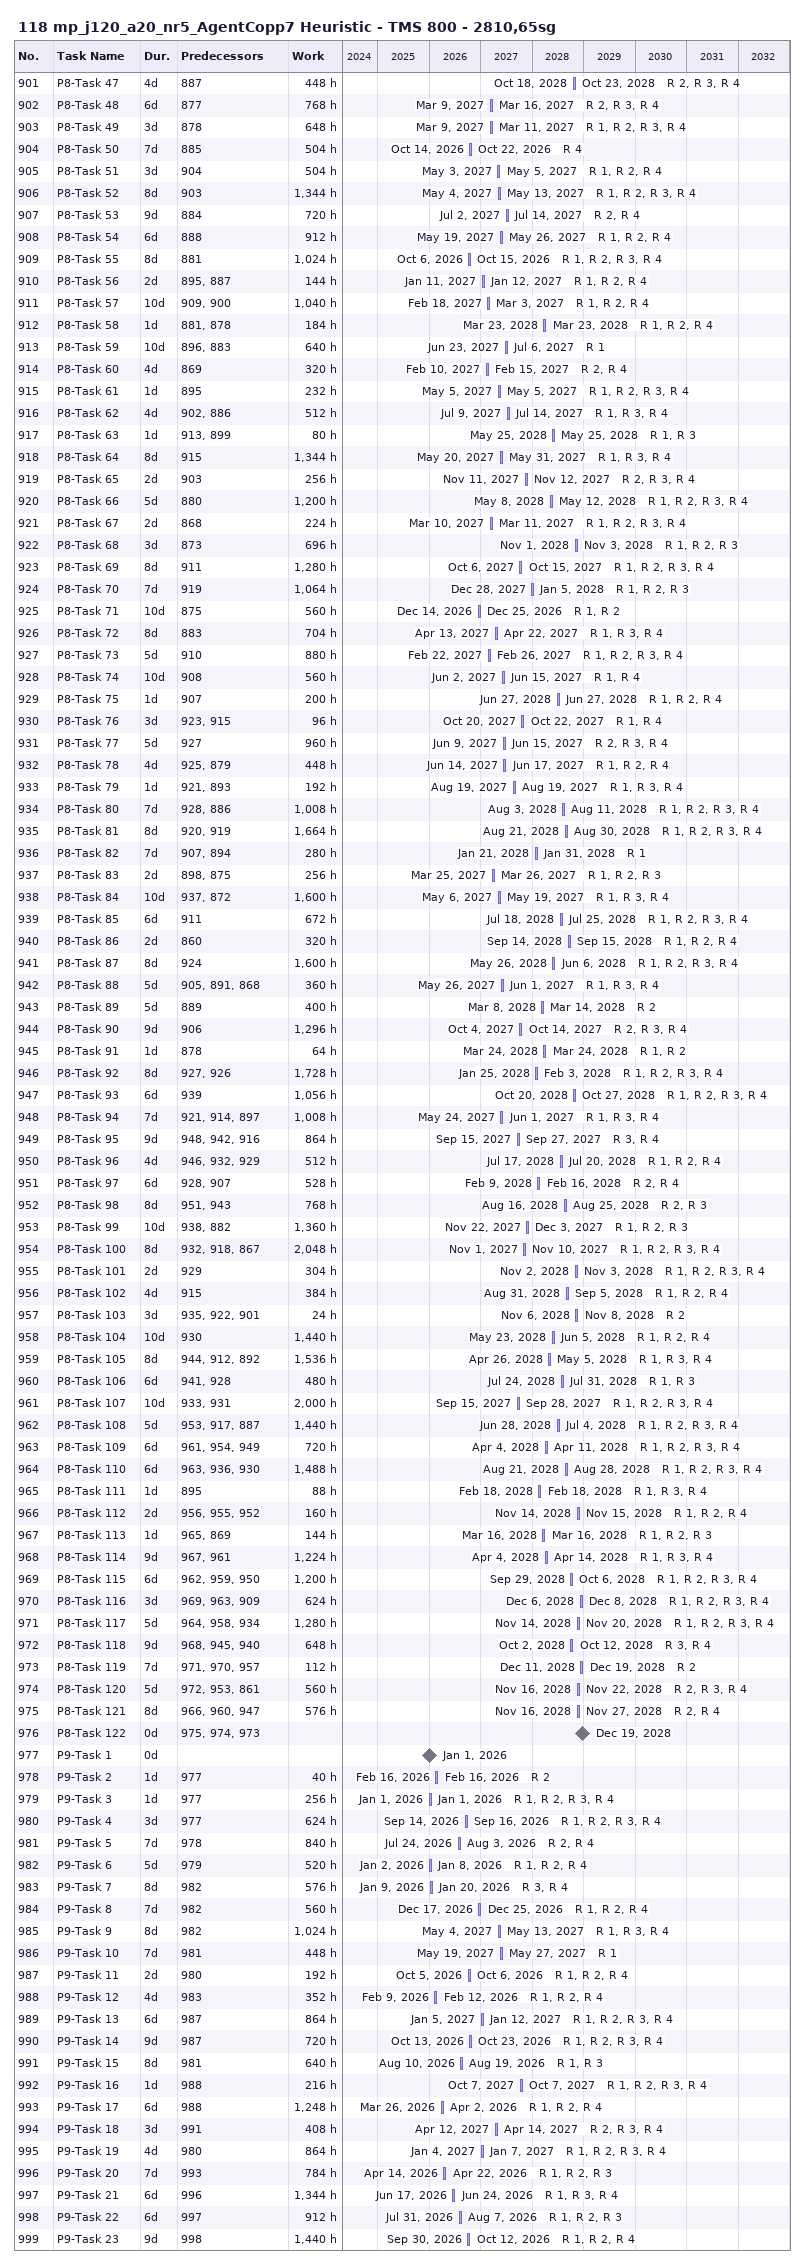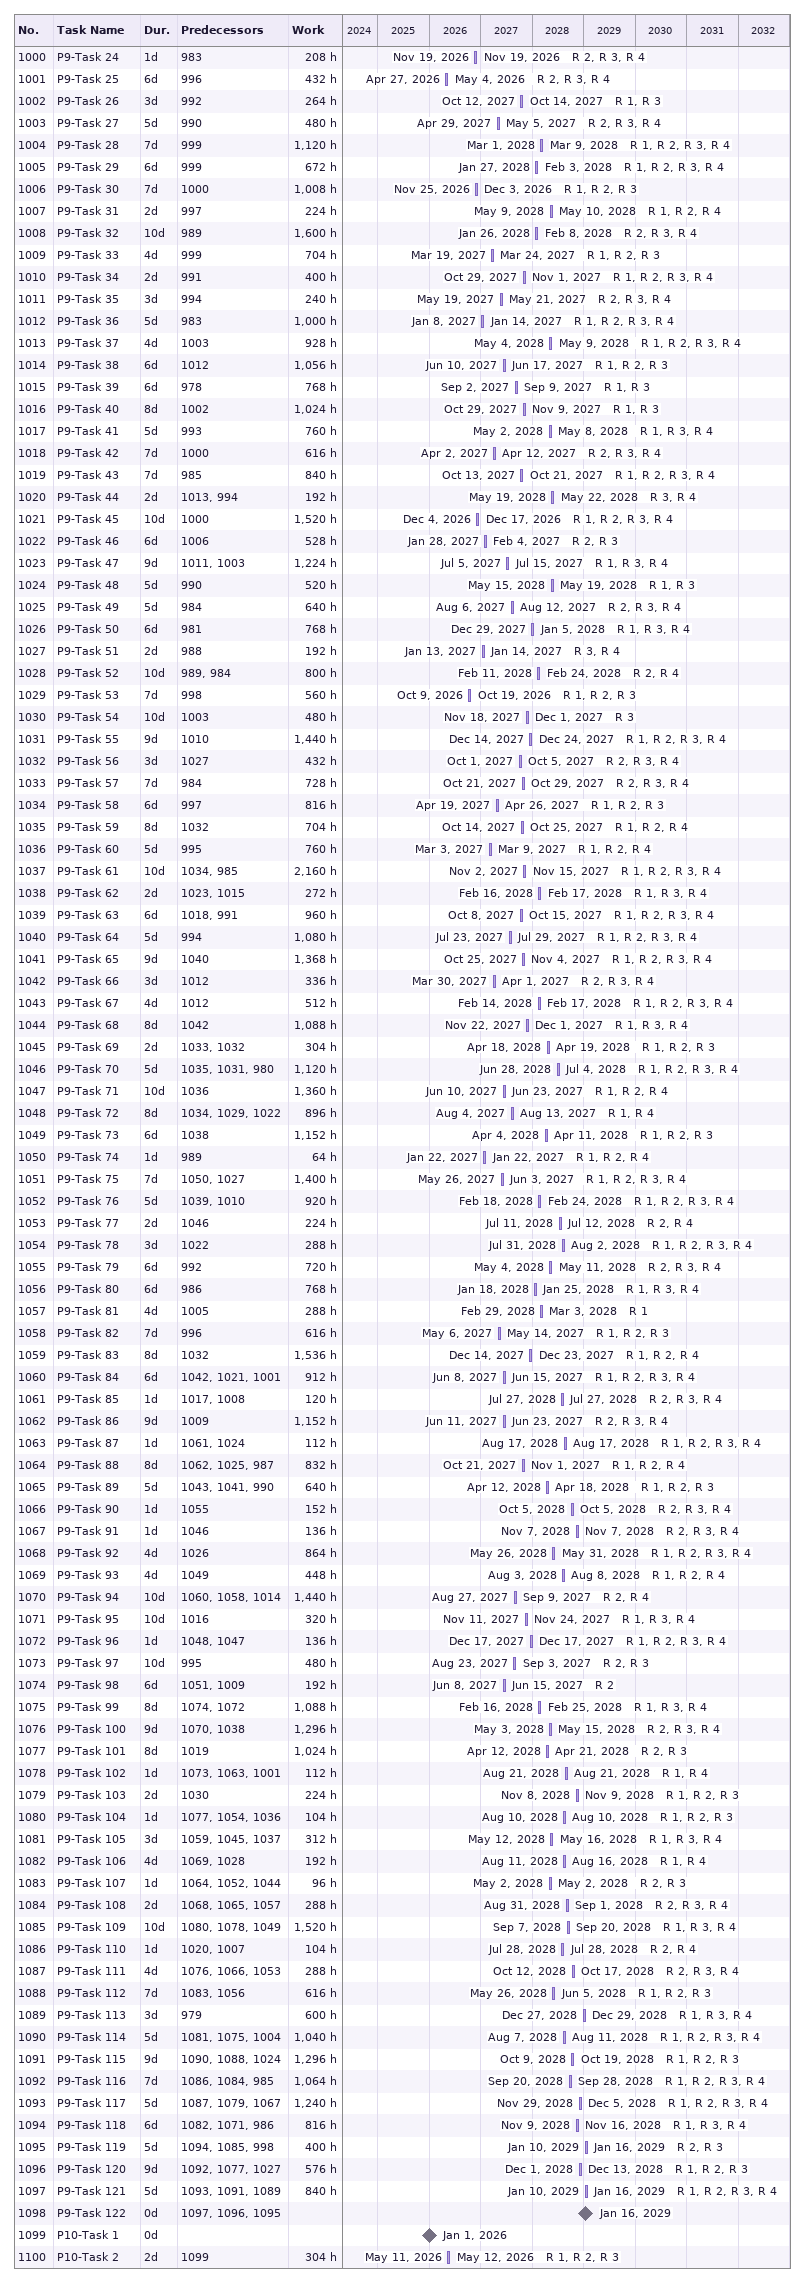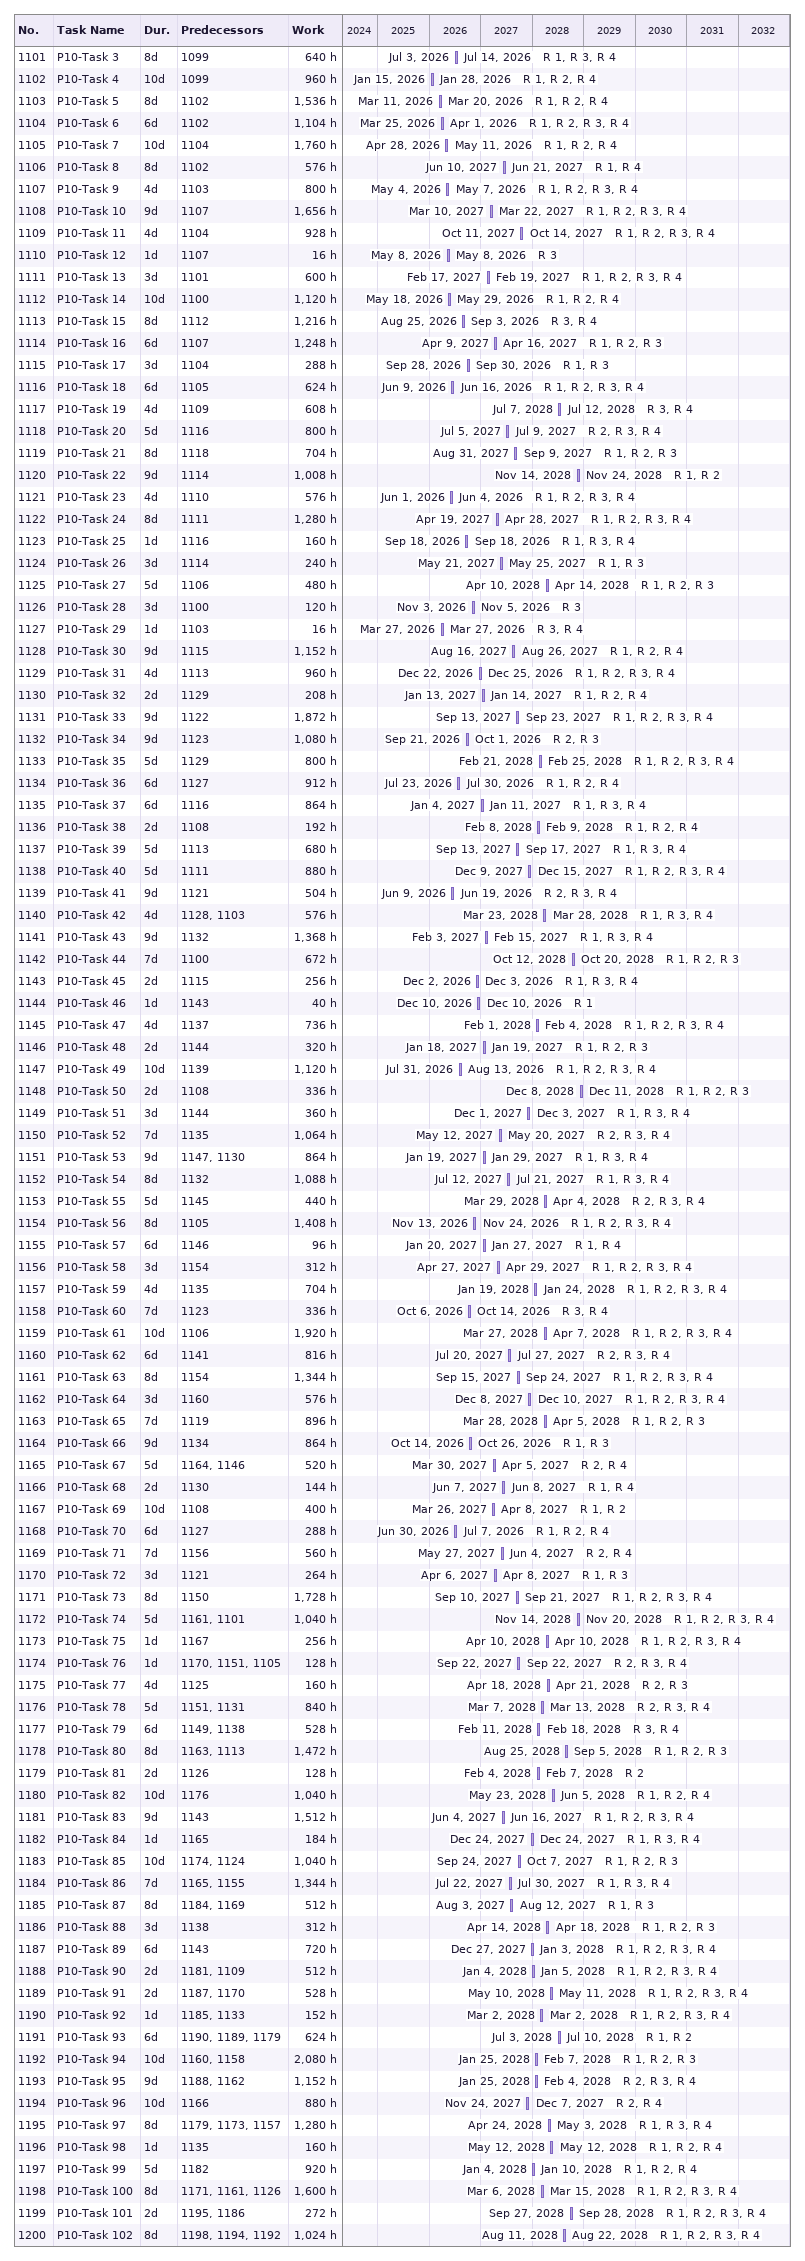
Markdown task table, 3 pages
118 mp_j120_a20_nr5_AgentCopp7 Heuristic - TMS 800 - 2810,65sg

| ID | Task | Duration | Start | Finish | Predecessors | Resources | Work (h) |
|---|---|---|---|---|---|---|---|
| 901 | P8-Task 47 | 4d | 2028-10-18 | 2028-10-23 | 887 | R 2, R 3, R 4 | 448 |
| 902 | P8-Task 48 | 6d | 2027-03-09 | 2027-03-16 | 877 | R 2, R 3, R 4 | 768 |
| 903 | P8-Task 49 | 3d | 2027-03-09 | 2027-03-11 | 878 | R 1, R 2, R 3, R 4 | 648 |
| 904 | P8-Task 50 | 7d | 2026-10-14 | 2026-10-22 | 885 | R 4 | 504 |
| 905 | P8-Task 51 | 3d | 2027-05-03 | 2027-05-05 | 904 | R 1, R 2, R 4 | 504 |
| 906 | P8-Task 52 | 8d | 2027-05-04 | 2027-05-13 | 903 | R 1, R 2, R 3, R 4 | 1344 |
| 907 | P8-Task 53 | 9d | 2027-07-02 | 2027-07-14 | 884 | R 2, R 4 | 720 |
| 908 | P8-Task 54 | 6d | 2027-05-19 | 2027-05-26 | 888 | R 1, R 2, R 4 | 912 |
| 909 | P8-Task 55 | 8d | 2026-10-06 | 2026-10-15 | 881 | R 1, R 2, R 3, R 4 | 1024 |
| 910 | P8-Task 56 | 2d | 2027-01-11 | 2027-01-12 | 895, 887 | R 1, R 2, R 4 | 144 |
| 911 | P8-Task 57 | 10d | 2027-02-18 | 2027-03-03 | 909, 900 | R 1, R 2, R 4 | 1040 |
| 912 | P8-Task 58 | 1d | 2028-03-23 | 2028-03-23 | 881, 878 | R 1, R 2, R 4 | 184 |
| 913 | P8-Task 59 | 10d | 2027-06-23 | 2027-07-06 | 896, 883 | R 1 | 640 |
| 914 | P8-Task 60 | 4d | 2027-02-10 | 2027-02-15 | 869 | R 2, R 4 | 320 |
| 915 | P8-Task 61 | 1d | 2027-05-05 | 2027-05-05 | 895 | R 1, R 2, R 3, R 4 | 232 |
| 916 | P8-Task 62 | 4d | 2027-07-09 | 2027-07-14 | 902, 886 | R 1, R 3, R 4 | 512 |
| 917 | P8-Task 63 | 1d | 2028-05-25 | 2028-05-25 | 913, 899 | R 1, R 3 | 80 |
| 918 | P8-Task 64 | 8d | 2027-05-20 | 2027-05-31 | 915 | R 1, R 3, R 4 | 1344 |
| 919 | P8-Task 65 | 2d | 2027-11-11 | 2027-11-12 | 903 | R 2, R 3, R 4 | 256 |
| 920 | P8-Task 66 | 5d | 2028-05-08 | 2028-05-12 | 880 | R 1, R 2, R 3, R 4 | 1200 |
| 921 | P8-Task 67 | 2d | 2027-03-10 | 2027-03-11 | 868 | R 1, R 2, R 3, R 4 | 224 |
| 922 | P8-Task 68 | 3d | 2028-11-01 | 2028-11-03 | 873 | R 1, R 2, R 3 | 696 |
| 923 | P8-Task 69 | 8d | 2027-10-06 | 2027-10-15 | 911 | R 1, R 2, R 3, R 4 | 1280 |
| 924 | P8-Task 70 | 7d | 2027-12-28 | 2028-01-05 | 919 | R 1, R 2, R 3 | 1064 |
| 925 | P8-Task 71 | 10d | 2026-12-14 | 2026-12-25 | 875 | R 1, R 2 | 560 |
| 926 | P8-Task 72 | 8d | 2027-04-13 | 2027-04-22 | 883 | R 1, R 3, R 4 | 704 |
| 927 | P8-Task 73 | 5d | 2027-02-22 | 2027-02-26 | 910 | R 1, R 2, R 3, R 4 | 880 |
| 928 | P8-Task 74 | 10d | 2027-06-02 | 2027-06-15 | 908 | R 1, R 4 | 560 |
| 929 | P8-Task 75 | 1d | 2028-06-27 | 2028-06-27 | 907 | R 1, R 2, R 4 | 200 |
| 930 | P8-Task 76 | 3d | 2027-10-20 | 2027-10-22 | 923, 915 | R 1, R 4 | 96 |
| 931 | P8-Task 77 | 5d | 2027-06-09 | 2027-06-15 | 927 | R 2, R 3, R 4 | 960 |
| 932 | P8-Task 78 | 4d | 2027-06-14 | 2027-06-17 | 925, 879 | R 1, R 2, R 4 | 448 |
| 933 | P8-Task 79 | 1d | 2027-08-19 | 2027-08-19 | 921, 893 | R 1, R 3, R 4 | 192 |
| 934 | P8-Task 80 | 7d | 2028-08-03 | 2028-08-11 | 928, 886 | R 1, R 2, R 3, R 4 | 1008 |
| 935 | P8-Task 81 | 8d | 2028-08-21 | 2028-08-30 | 920, 919 | R 1, R 2, R 3, R 4 | 1664 |
| 936 | P8-Task 82 | 7d | 2028-01-21 | 2028-01-31 | 907, 894 | R 1 | 280 |
| 937 | P8-Task 83 | 2d | 2027-03-25 | 2027-03-26 | 898, 875 | R 1, R 2, R 3 | 256 |
| 938 | P8-Task 84 | 10d | 2027-05-06 | 2027-05-19 | 937, 872 | R 1, R 3, R 4 | 1600 |
| 939 | P8-Task 85 | 6d | 2028-07-18 | 2028-07-25 | 911 | R 1, R 2, R 3, R 4 | 672 |
| 940 | P8-Task 86 | 2d | 2028-09-14 | 2028-09-15 | 860 | R 1, R 2, R 4 | 320 |
| 941 | P8-Task 87 | 8d | 2028-05-26 | 2028-06-06 | 924 | R 1, R 2, R 3, R 4 | 1600 |
| 942 | P8-Task 88 | 5d | 2027-05-26 | 2027-06-01 | 905, 891, 868 | R 1, R 3, R 4 | 360 |
| 943 | P8-Task 89 | 5d | 2028-03-08 | 2028-03-14 | 889 | R 2 | 400 |
| 944 | P8-Task 90 | 9d | 2027-10-04 | 2027-10-14 | 906 | R 2, R 3, R 4 | 1296 |
| 945 | P8-Task 91 | 1d | 2028-03-24 | 2028-03-24 | 878 | R 1, R 2 | 64 |
| 946 | P8-Task 92 | 8d | 2028-01-25 | 2028-02-03 | 927, 926 | R 1, R 2, R 3, R 4 | 1728 |
| 947 | P8-Task 93 | 6d | 2028-10-20 | 2028-10-27 | 939 | R 1, R 2, R 3, R 4 | 1056 |
| 948 | P8-Task 94 | 7d | 2027-05-24 | 2027-06-01 | 921, 914, 897 | R 1, R 3, R 4 | 1008 |
| 949 | P8-Task 95 | 9d | 2027-09-15 | 2027-09-27 | 948, 942, 916 | R 3, R 4 | 864 |
| 950 | P8-Task 96 | 4d | 2028-07-17 | 2028-07-20 | 946, 932, 929 | R 1, R 2, R 4 | 512 |
| 951 | P8-Task 97 | 6d | 2028-02-09 | 2028-02-16 | 928, 907 | R 2, R 4 | 528 |
| 952 | P8-Task 98 | 8d | 2028-08-16 | 2028-08-25 | 951, 943 | R 2, R 3 | 768 |
| 953 | P8-Task 99 | 10d | 2027-11-22 | 2027-12-03 | 938, 882 | R 1, R 2, R 3 | 1360 |
| 954 | P8-Task 100 | 8d | 2027-11-01 | 2027-11-10 | 932, 918, 867 | R 1, R 2, R 3, R 4 | 2048 |
| 955 | P8-Task 101 | 2d | 2028-11-02 | 2028-11-03 | 929 | R 1, R 2, R 3, R 4 | 304 |
| 956 | P8-Task 102 | 4d | 2028-08-31 | 2028-09-05 | 915 | R 1, R 2, R 4 | 384 |
| 957 | P8-Task 103 | 3d | 2028-11-06 | 2028-11-08 | 935, 922, 901 | R 2 | 24 |
| 958 | P8-Task 104 | 10d | 2028-05-23 | 2028-06-05 | 930 | R 1, R 2, R 4 | 1440 |
| 959 | P8-Task 105 | 8d | 2028-04-26 | 2028-05-05 | 944, 912, 892 | R 1, R 3, R 4 | 1536 |
| 960 | P8-Task 106 | 6d | 2028-07-24 | 2028-07-31 | 941, 928 | R 1, R 3 | 480 |
| 961 | P8-Task 107 | 10d | 2027-09-15 | 2027-09-28 | 933, 931 | R 1, R 2, R 3, R 4 | 2000 |
| 962 | P8-Task 108 | 5d | 2028-06-28 | 2028-07-04 | 953, 917, 887 | R 1, R 2, R 3, R 4 | 1440 |
| 963 | P8-Task 109 | 6d | 2028-04-04 | 2028-04-11 | 961, 954, 949 | R 1, R 2, R 3, R 4 | 720 |
| 964 | P8-Task 110 | 6d | 2028-08-21 | 2028-08-28 | 963, 936, 930 | R 1, R 2, R 3, R 4 | 1488 |
| 965 | P8-Task 111 | 1d | 2028-02-18 | 2028-02-18 | 895 | R 1, R 3, R 4 | 88 |
| 966 | P8-Task 112 | 2d | 2028-11-14 | 2028-11-15 | 956, 955, 952 | R 1, R 2, R 4 | 160 |
| 967 | P8-Task 113 | 1d | 2028-03-16 | 2028-03-16 | 965, 869 | R 1, R 2, R 3 | 144 |
| 968 | P8-Task 114 | 9d | 2028-04-04 | 2028-04-14 | 967, 961 | R 1, R 3, R 4 | 1224 |
| 969 | P8-Task 115 | 6d | 2028-09-29 | 2028-10-06 | 962, 959, 950 | R 1, R 2, R 3, R 4 | 1200 |
| 970 | P8-Task 116 | 3d | 2028-12-06 | 2028-12-08 | 969, 963, 909 | R 1, R 2, R 3, R 4 | 624 |
| 971 | P8-Task 117 | 5d | 2028-11-14 | 2028-11-20 | 964, 958, 934 | R 1, R 2, R 3, R 4 | 1280 |
| 972 | P8-Task 118 | 9d | 2028-10-02 | 2028-10-12 | 968, 945, 940 | R 3, R 4 | 648 |
| 973 | P8-Task 119 | 7d | 2028-12-11 | 2028-12-19 | 971, 970, 957 | R 2 | 112 |
| 974 | P8-Task 120 | 5d | 2028-11-16 | 2028-11-22 | 972, 953, 861 | R 2, R 3, R 4 | 560 |
| 975 | P8-Task 121 | 8d | 2028-11-16 | 2028-11-27 | 966, 960, 947 | R 2, R 4 | 576 |
| 976 | P8-Task 122 | 0d | 2028-12-19 | 2028-12-19 | 975, 974, 973 |  |  |
| 977 | P9-Task 1 | 0d | 2026-01-01 | 2026-01-01 |  |  |  |
| 978 | P9-Task 2 | 1d | 2026-02-16 | 2026-02-16 | 977 | R 2 | 40 |
| 979 | P9-Task 3 | 1d | 2026-01-01 | 2026-01-01 | 977 | R 1, R 2, R 3, R 4 | 256 |
| 980 | P9-Task 4 | 3d | 2026-09-14 | 2026-09-16 | 977 | R 1, R 2, R 3, R 4 | 624 |
| 981 | P9-Task 5 | 7d | 2026-07-24 | 2026-08-03 | 978 | R 2, R 4 | 840 |
| 982 | P9-Task 6 | 5d | 2026-01-02 | 2026-01-08 | 979 | R 1, R 2, R 4 | 520 |
| 983 | P9-Task 7 | 8d | 2026-01-09 | 2026-01-20 | 982 | R 3, R 4 | 576 |
| 984 | P9-Task 8 | 7d | 2026-12-17 | 2026-12-25 | 982 | R 1, R 2, R 4 | 560 |
| 985 | P9-Task 9 | 8d | 2027-05-04 | 2027-05-13 | 982 | R 1, R 3, R 4 | 1024 |
| 986 | P9-Task 10 | 7d | 2027-05-19 | 2027-05-27 | 981 | R 1 | 448 |
| 987 | P9-Task 11 | 2d | 2026-10-05 | 2026-10-06 | 980 | R 1, R 2, R 4 | 192 |
| 988 | P9-Task 12 | 4d | 2026-02-09 | 2026-02-12 | 983 | R 1, R 2, R 4 | 352 |
| 989 | P9-Task 13 | 6d | 2027-01-05 | 2027-01-12 | 987 | R 1, R 2, R 3, R 4 | 864 |
| 990 | P9-Task 14 | 9d | 2026-10-13 | 2026-10-23 | 987 | R 1, R 2, R 3, R 4 | 720 |
| 991 | P9-Task 15 | 8d | 2026-08-10 | 2026-08-19 | 981 | R 1, R 3 | 640 |
| 992 | P9-Task 16 | 1d | 2027-10-07 | 2027-10-07 | 988 | R 1, R 2, R 3, R 4 | 216 |
| 993 | P9-Task 17 | 6d | 2026-03-26 | 2026-04-02 | 988 | R 1, R 2, R 4 | 1248 |
| 994 | P9-Task 18 | 3d | 2027-04-12 | 2027-04-14 | 991 | R 2, R 3, R 4 | 408 |
| 995 | P9-Task 19 | 4d | 2027-01-04 | 2027-01-07 | 980 | R 1, R 2, R 3, R 4 | 864 |
| 996 | P9-Task 20 | 7d | 2026-04-14 | 2026-04-22 | 993 | R 1, R 2, R 3 | 784 |
| 997 | P9-Task 21 | 6d | 2026-06-17 | 2026-06-24 | 996 | R 1, R 3, R 4 | 1344 |
| 998 | P9-Task 22 | 6d | 2026-07-31 | 2026-08-07 | 997 | R 1, R 2, R 3 | 912 |
| 999 | P9-Task 23 | 9d | 2026-09-30 | 2026-10-12 | 998 | R 1, R 2, R 4 | 1440 |
| 1000 | P9-Task 24 | 1d | 2026-11-19 | 2026-11-19 | 983 | R 2, R 3, R 4 | 208 |
| 1001 | P9-Task 25 | 6d | 2026-04-27 | 2026-05-04 | 996 | R 2, R 3, R 4 | 432 |
| 1002 | P9-Task 26 | 3d | 2027-10-12 | 2027-10-14 | 992 | R 1, R 3 | 264 |
| 1003 | P9-Task 27 | 5d | 2027-04-29 | 2027-05-05 | 990 | R 2, R 3, R 4 | 480 |
| 1004 | P9-Task 28 | 7d | 2028-03-01 | 2028-03-09 | 999 | R 1, R 2, R 3, R 4 | 1120 |
| 1005 | P9-Task 29 | 6d | 2028-01-27 | 2028-02-03 | 999 | R 1, R 2, R 3, R 4 | 672 |
| 1006 | P9-Task 30 | 7d | 2026-11-25 | 2026-12-03 | 1000 | R 1, R 2, R 3 | 1008 |
| 1007 | P9-Task 31 | 2d | 2028-05-09 | 2028-05-10 | 997 | R 1, R 2, R 4 | 224 |
| 1008 | P9-Task 32 | 10d | 2028-01-26 | 2028-02-08 | 989 | R 2, R 3, R 4 | 1600 |
| 1009 | P9-Task 33 | 4d | 2027-03-19 | 2027-03-24 | 999 | R 1, R 2, R 3 | 704 |
| 1010 | P9-Task 34 | 2d | 2027-10-29 | 2027-11-01 | 991 | R 1, R 2, R 3, R 4 | 400 |
| 1011 | P9-Task 35 | 3d | 2027-05-19 | 2027-05-21 | 994 | R 2, R 3, R 4 | 240 |
| 1012 | P9-Task 36 | 5d | 2027-01-08 | 2027-01-14 | 983 | R 1, R 2, R 3, R 4 | 1000 |
| 1013 | P9-Task 37 | 4d | 2028-05-04 | 2028-05-09 | 1003 | R 1, R 2, R 3, R 4 | 928 |
| 1014 | P9-Task 38 | 6d | 2027-06-10 | 2027-06-17 | 1012 | R 1, R 2, R 3 | 1056 |
| 1015 | P9-Task 39 | 6d | 2027-09-02 | 2027-09-09 | 978 | R 1, R 3 | 768 |
| 1016 | P9-Task 40 | 8d | 2027-10-29 | 2027-11-09 | 1002 | R 1, R 3 | 1024 |
| 1017 | P9-Task 41 | 5d | 2028-05-02 | 2028-05-08 | 993 | R 1, R 3, R 4 | 760 |
| 1018 | P9-Task 42 | 7d | 2027-04-02 | 2027-04-12 | 1000 | R 2, R 3, R 4 | 616 |
| 1019 | P9-Task 43 | 7d | 2027-10-13 | 2027-10-21 | 985 | R 1, R 2, R 3, R 4 | 840 |
| 1020 | P9-Task 44 | 2d | 2028-05-19 | 2028-05-22 | 1013, 994 | R 3, R 4 | 192 |
| 1021 | P9-Task 45 | 10d | 2026-12-04 | 2026-12-17 | 1000 | R 1, R 2, R 3, R 4 | 1520 |
| 1022 | P9-Task 46 | 6d | 2027-01-28 | 2027-02-04 | 1006 | R 2, R 3 | 528 |
| 1023 | P9-Task 47 | 9d | 2027-07-05 | 2027-07-15 | 1011, 1003 | R 1, R 3, R 4 | 1224 |
| 1024 | P9-Task 48 | 5d | 2028-05-15 | 2028-05-19 | 990 | R 1, R 3 | 520 |
| 1025 | P9-Task 49 | 5d | 2027-08-06 | 2027-08-12 | 984 | R 2, R 3, R 4 | 640 |
| 1026 | P9-Task 50 | 6d | 2027-12-29 | 2028-01-05 | 981 | R 1, R 3, R 4 | 768 |
| 1027 | P9-Task 51 | 2d | 2027-01-13 | 2027-01-14 | 988 | R 3, R 4 | 192 |
| 1028 | P9-Task 52 | 10d | 2028-02-11 | 2028-02-24 | 989, 984 | R 2, R 4 | 800 |
| 1029 | P9-Task 53 | 7d | 2026-10-09 | 2026-10-19 | 998 | R 1, R 2, R 3 | 560 |
| 1030 | P9-Task 54 | 10d | 2027-11-18 | 2027-12-01 | 1003 | R 3 | 480 |
| 1031 | P9-Task 55 | 9d | 2027-12-14 | 2027-12-24 | 1010 | R 1, R 2, R 3, R 4 | 1440 |
| 1032 | P9-Task 56 | 3d | 2027-10-01 | 2027-10-05 | 1027 | R 2, R 3, R 4 | 432 |
| 1033 | P9-Task 57 | 7d | 2027-10-21 | 2027-10-29 | 984 | R 2, R 3, R 4 | 728 |
| 1034 | P9-Task 58 | 6d | 2027-04-19 | 2027-04-26 | 997 | R 1, R 2, R 3 | 816 |
| 1035 | P9-Task 59 | 8d | 2027-10-14 | 2027-10-25 | 1032 | R 1, R 2, R 4 | 704 |
| 1036 | P9-Task 60 | 5d | 2027-03-03 | 2027-03-09 | 995 | R 1, R 2, R 4 | 760 |
| 1037 | P9-Task 61 | 10d | 2027-11-02 | 2027-11-15 | 1034, 985 | R 1, R 2, R 3, R 4 | 2160 |
| 1038 | P9-Task 62 | 2d | 2028-02-16 | 2028-02-17 | 1023, 1015 | R 1, R 3, R 4 | 272 |
| 1039 | P9-Task 63 | 6d | 2027-10-08 | 2027-10-15 | 1018, 991 | R 1, R 2, R 3, R 4 | 960 |
| 1040 | P9-Task 64 | 5d | 2027-07-23 | 2027-07-29 | 994 | R 1, R 2, R 3, R 4 | 1080 |
| 1041 | P9-Task 65 | 9d | 2027-10-25 | 2027-11-04 | 1040 | R 1, R 2, R 3, R 4 | 1368 |
| 1042 | P9-Task 66 | 3d | 2027-03-30 | 2027-04-01 | 1012 | R 2, R 3, R 4 | 336 |
| 1043 | P9-Task 67 | 4d | 2028-02-14 | 2028-02-17 | 1012 | R 1, R 2, R 3, R 4 | 512 |
| 1044 | P9-Task 68 | 8d | 2027-11-22 | 2027-12-01 | 1042 | R 1, R 3, R 4 | 1088 |
| 1045 | P9-Task 69 | 2d | 2028-04-18 | 2028-04-19 | 1033, 1032 | R 1, R 2, R 3 | 304 |
| 1046 | P9-Task 70 | 5d | 2028-06-28 | 2028-07-04 | 1035, 1031, 980 | R 1, R 2, R 3, R 4 | 1120 |
| 1047 | P9-Task 71 | 10d | 2027-06-10 | 2027-06-23 | 1036 | R 1, R 2, R 4 | 1360 |
| 1048 | P9-Task 72 | 8d | 2027-08-04 | 2027-08-13 | 1034, 1029, 1022 | R 1, R 4 | 896 |
| 1049 | P9-Task 73 | 6d | 2028-04-04 | 2028-04-11 | 1038 | R 1, R 2, R 3 | 1152 |
| 1050 | P9-Task 74 | 1d | 2027-01-22 | 2027-01-22 | 989 | R 1, R 2, R 4 | 64 |
| 1051 | P9-Task 75 | 7d | 2027-05-26 | 2027-06-03 | 1050, 1027 | R 1, R 2, R 3, R 4 | 1400 |
| 1052 | P9-Task 76 | 5d | 2028-02-18 | 2028-02-24 | 1039, 1010 | R 1, R 2, R 3, R 4 | 920 |
| 1053 | P9-Task 77 | 2d | 2028-07-11 | 2028-07-12 | 1046 | R 2, R 4 | 224 |
| 1054 | P9-Task 78 | 3d | 2028-07-31 | 2028-08-02 | 1022 | R 1, R 2, R 3, R 4 | 288 |
| 1055 | P9-Task 79 | 6d | 2028-05-04 | 2028-05-11 | 992 | R 2, R 3, R 4 | 720 |
| 1056 | P9-Task 80 | 6d | 2028-01-18 | 2028-01-25 | 986 | R 1, R 3, R 4 | 768 |
| 1057 | P9-Task 81 | 4d | 2028-02-29 | 2028-03-03 | 1005 | R 1 | 288 |
| 1058 | P9-Task 82 | 7d | 2027-05-06 | 2027-05-14 | 996 | R 1, R 2, R 3 | 616 |
| 1059 | P9-Task 83 | 8d | 2027-12-14 | 2027-12-23 | 1032 | R 1, R 2, R 4 | 1536 |
| 1060 | P9-Task 84 | 6d | 2027-06-08 | 2027-06-15 | 1042, 1021, 1001 | R 1, R 2, R 3, R 4 | 912 |
| 1061 | P9-Task 85 | 1d | 2028-07-27 | 2028-07-27 | 1017, 1008 | R 2, R 3, R 4 | 120 |
| 1062 | P9-Task 86 | 9d | 2027-06-11 | 2027-06-23 | 1009 | R 2, R 3, R 4 | 1152 |
| 1063 | P9-Task 87 | 1d | 2028-08-17 | 2028-08-17 | 1061, 1024 | R 1, R 2, R 3, R 4 | 112 |
| 1064 | P9-Task 88 | 8d | 2027-10-21 | 2027-11-01 | 1062, 1025, 987 | R 1, R 2, R 4 | 832 |
| 1065 | P9-Task 89 | 5d | 2028-04-12 | 2028-04-18 | 1043, 1041, 990 | R 1, R 2, R 3 | 640 |
| 1066 | P9-Task 90 | 1d | 2028-10-05 | 2028-10-05 | 1055 | R 2, R 3, R 4 | 152 |
| 1067 | P9-Task 91 | 1d | 2028-11-07 | 2028-11-07 | 1046 | R 2, R 3, R 4 | 136 |
| 1068 | P9-Task 92 | 4d | 2028-05-26 | 2028-05-31 | 1026 | R 1, R 2, R 3, R 4 | 864 |
| 1069 | P9-Task 93 | 4d | 2028-08-03 | 2028-08-08 | 1049 | R 1, R 2, R 4 | 448 |
| 1070 | P9-Task 94 | 10d | 2027-08-27 | 2027-09-09 | 1060, 1058, 1014 | R 2, R 4 | 1440 |
| 1071 | P9-Task 95 | 10d | 2027-11-11 | 2027-11-24 | 1016 | R 1, R 3, R 4 | 320 |
| 1072 | P9-Task 96 | 1d | 2027-12-17 | 2027-12-17 | 1048, 1047 | R 1, R 2, R 3, R 4 | 136 |
| 1073 | P9-Task 97 | 10d | 2027-08-23 | 2027-09-03 | 995 | R 2, R 3 | 480 |
| 1074 | P9-Task 98 | 6d | 2027-06-08 | 2027-06-15 | 1051, 1009 | R 2 | 192 |
| 1075 | P9-Task 99 | 8d | 2028-02-16 | 2028-02-25 | 1074, 1072 | R 1, R 3, R 4 | 1088 |
| 1076 | P9-Task 100 | 9d | 2028-05-03 | 2028-05-15 | 1070, 1038 | R 2, R 3, R 4 | 1296 |
| 1077 | P9-Task 101 | 8d | 2028-04-12 | 2028-04-21 | 1019 | R 2, R 3 | 1024 |
| 1078 | P9-Task 102 | 1d | 2028-08-21 | 2028-08-21 | 1073, 1063, 1001 | R 1, R 4 | 112 |
| 1079 | P9-Task 103 | 2d | 2028-11-08 | 2028-11-09 | 1030 | R 1, R 2, R 3 | 224 |
| 1080 | P9-Task 104 | 1d | 2028-08-10 | 2028-08-10 | 1077, 1054, 1036 | R 1, R 2, R 3 | 104 |
| 1081 | P9-Task 105 | 3d | 2028-05-12 | 2028-05-16 | 1059, 1045, 1037 | R 1, R 3, R 4 | 312 |
| 1082 | P9-Task 106 | 4d | 2028-08-11 | 2028-08-16 | 1069, 1028 | R 1, R 4 | 192 |
| 1083 | P9-Task 107 | 1d | 2028-05-02 | 2028-05-02 | 1064, 1052, 1044 | R 2, R 3 | 96 |
| 1084 | P9-Task 108 | 2d | 2028-08-31 | 2028-09-01 | 1068, 1065, 1057 | R 2, R 3, R 4 | 288 |
| 1085 | P9-Task 109 | 10d | 2028-09-07 | 2028-09-20 | 1080, 1078, 1049 | R 1, R 3, R 4 | 1520 |
| 1086 | P9-Task 110 | 1d | 2028-07-28 | 2028-07-28 | 1020, 1007 | R 2, R 4 | 104 |
| 1087 | P9-Task 111 | 4d | 2028-10-12 | 2028-10-17 | 1076, 1066, 1053 | R 2, R 3, R 4 | 288 |
| 1088 | P9-Task 112 | 7d | 2028-05-26 | 2028-06-05 | 1083, 1056 | R 1, R 2, R 3 | 616 |
| 1089 | P9-Task 113 | 3d | 2028-12-27 | 2028-12-29 | 979 | R 1, R 3, R 4 | 600 |
| 1090 | P9-Task 114 | 5d | 2028-08-07 | 2028-08-11 | 1081, 1075, 1004 | R 1, R 2, R 3, R 4 | 1040 |
| 1091 | P9-Task 115 | 9d | 2028-10-09 | 2028-10-19 | 1090, 1088, 1024 | R 1, R 2, R 3 | 1296 |
| 1092 | P9-Task 116 | 7d | 2028-09-20 | 2028-09-28 | 1086, 1084, 985 | R 1, R 2, R 3, R 4 | 1064 |
| 1093 | P9-Task 117 | 5d | 2028-11-29 | 2028-12-05 | 1087, 1079, 1067 | R 1, R 2, R 3, R 4 | 1240 |
| 1094 | P9-Task 118 | 6d | 2028-11-09 | 2028-11-16 | 1082, 1071, 986 | R 1, R 3, R 4 | 816 |
| 1095 | P9-Task 119 | 5d | 2029-01-10 | 2029-01-16 | 1094, 1085, 998 | R 2, R 3 | 400 |
| 1096 | P9-Task 120 | 9d | 2028-12-01 | 2028-12-13 | 1092, 1077, 1027 | R 1, R 2, R 3 | 576 |
| 1097 | P9-Task 121 | 5d | 2029-01-10 | 2029-01-16 | 1093, 1091, 1089 | R 1, R 2, R 3, R 4 | 840 |
| 1098 | P9-Task 122 | 0d | 2029-01-16 | 2029-01-16 | 1097, 1096, 1095 |  |  |
| 1099 | P10-Task 1 | 0d | 2026-01-01 | 2026-01-01 |  |  |  |
| 1100 | P10-Task 2 | 2d | 2026-05-11 | 2026-05-12 | 1099 | R 1, R 2, R 3 | 304 |
| 1101 | P10-Task 3 | 8d | 2026-07-03 | 2026-07-14 | 1099 | R 1, R 3, R 4 | 640 |
| 1102 | P10-Task 4 | 10d | 2026-01-15 | 2026-01-28 | 1099 | R 1, R 2, R 4 | 960 |
| 1103 | P10-Task 5 | 8d | 2026-03-11 | 2026-03-20 | 1102 | R 1, R 2, R 4 | 1536 |
| 1104 | P10-Task 6 | 6d | 2026-03-25 | 2026-04-01 | 1102 | R 1, R 2, R 3, R 4 | 1104 |
| 1105 | P10-Task 7 | 10d | 2026-04-28 | 2026-05-11 | 1104 | R 1, R 2, R 4 | 1760 |
| 1106 | P10-Task 8 | 8d | 2027-06-10 | 2027-06-21 | 1102 | R 1, R 4 | 576 |
| 1107 | P10-Task 9 | 4d | 2026-05-04 | 2026-05-07 | 1103 | R 1, R 2, R 3, R 4 | 800 |
| 1108 | P10-Task 10 | 9d | 2027-03-10 | 2027-03-22 | 1107 | R 1, R 2, R 3, R 4 | 1656 |
| 1109 | P10-Task 11 | 4d | 2027-10-11 | 2027-10-14 | 1104 | R 1, R 2, R 3, R 4 | 928 |
| 1110 | P10-Task 12 | 1d | 2026-05-08 | 2026-05-08 | 1107 | R 3 | 16 |
| 1111 | P10-Task 13 | 3d | 2027-02-17 | 2027-02-19 | 1101 | R 1, R 2, R 3, R 4 | 600 |
| 1112 | P10-Task 14 | 10d | 2026-05-18 | 2026-05-29 | 1100 | R 1, R 2, R 4 | 1120 |
| 1113 | P10-Task 15 | 8d | 2026-08-25 | 2026-09-03 | 1112 | R 3, R 4 | 1216 |
| 1114 | P10-Task 16 | 6d | 2027-04-09 | 2027-04-16 | 1107 | R 1, R 2, R 3 | 1248 |
| 1115 | P10-Task 17 | 3d | 2026-09-28 | 2026-09-30 | 1104 | R 1, R 3 | 288 |
| 1116 | P10-Task 18 | 6d | 2026-06-09 | 2026-06-16 | 1105 | R 1, R 2, R 3, R 4 | 624 |
| 1117 | P10-Task 19 | 4d | 2028-07-07 | 2028-07-12 | 1109 | R 3, R 4 | 608 |
| 1118 | P10-Task 20 | 5d | 2027-07-05 | 2027-07-09 | 1116 | R 2, R 3, R 4 | 800 |
| 1119 | P10-Task 21 | 8d | 2027-08-31 | 2027-09-09 | 1118 | R 1, R 2, R 3 | 704 |
| 1120 | P10-Task 22 | 9d | 2028-11-14 | 2028-11-24 | 1114 | R 1, R 2 | 1008 |
| 1121 | P10-Task 23 | 4d | 2026-06-01 | 2026-06-04 | 1110 | R 1, R 2, R 3, R 4 | 576 |
| 1122 | P10-Task 24 | 8d | 2027-04-19 | 2027-04-28 | 1111 | R 1, R 2, R 3, R 4 | 1280 |
| 1123 | P10-Task 25 | 1d | 2026-09-18 | 2026-09-18 | 1116 | R 1, R 3, R 4 | 160 |
| 1124 | P10-Task 26 | 3d | 2027-05-21 | 2027-05-25 | 1114 | R 1, R 3 | 240 |
| 1125 | P10-Task 27 | 5d | 2028-04-10 | 2028-04-14 | 1106 | R 1, R 2, R 3 | 480 |
| 1126 | P10-Task 28 | 3d | 2026-11-03 | 2026-11-05 | 1100 | R 3 | 120 |
| 1127 | P10-Task 29 | 1d | 2026-03-27 | 2026-03-27 | 1103 | R 3, R 4 | 16 |
| 1128 | P10-Task 30 | 9d | 2027-08-16 | 2027-08-26 | 1115 | R 1, R 2, R 4 | 1152 |
| 1129 | P10-Task 31 | 4d | 2026-12-22 | 2026-12-25 | 1113 | R 1, R 2, R 3, R 4 | 960 |
| 1130 | P10-Task 32 | 2d | 2027-01-13 | 2027-01-14 | 1129 | R 1, R 2, R 4 | 208 |
| 1131 | P10-Task 33 | 9d | 2027-09-13 | 2027-09-23 | 1122 | R 1, R 2, R 3, R 4 | 1872 |
| 1132 | P10-Task 34 | 9d | 2026-09-21 | 2026-10-01 | 1123 | R 2, R 3 | 1080 |
| 1133 | P10-Task 35 | 5d | 2028-02-21 | 2028-02-25 | 1129 | R 1, R 2, R 3, R 4 | 800 |
| 1134 | P10-Task 36 | 6d | 2026-07-23 | 2026-07-30 | 1127 | R 1, R 2, R 4 | 912 |
| 1135 | P10-Task 37 | 6d | 2027-01-04 | 2027-01-11 | 1116 | R 1, R 3, R 4 | 864 |
| 1136 | P10-Task 38 | 2d | 2028-02-08 | 2028-02-09 | 1108 | R 1, R 2, R 4 | 192 |
| 1137 | P10-Task 39 | 5d | 2027-09-13 | 2027-09-17 | 1113 | R 1, R 3, R 4 | 680 |
| 1138 | P10-Task 40 | 5d | 2027-12-09 | 2027-12-15 | 1111 | R 1, R 2, R 3, R 4 | 880 |
| 1139 | P10-Task 41 | 9d | 2026-06-09 | 2026-06-19 | 1121 | R 2, R 3, R 4 | 504 |
| 1140 | P10-Task 42 | 4d | 2028-03-23 | 2028-03-28 | 1128, 1103 | R 1, R 3, R 4 | 576 |
| 1141 | P10-Task 43 | 9d | 2027-02-03 | 2027-02-15 | 1132 | R 1, R 3, R 4 | 1368 |
| 1142 | P10-Task 44 | 7d | 2028-10-12 | 2028-10-20 | 1100 | R 1, R 2, R 3 | 672 |
| 1143 | P10-Task 45 | 2d | 2026-12-02 | 2026-12-03 | 1115 | R 1, R 3, R 4 | 256 |
| 1144 | P10-Task 46 | 1d | 2026-12-10 | 2026-12-10 | 1143 | R 1 | 40 |
| 1145 | P10-Task 47 | 4d | 2028-02-01 | 2028-02-04 | 1137 | R 1, R 2, R 3, R 4 | 736 |
| 1146 | P10-Task 48 | 2d | 2027-01-18 | 2027-01-19 | 1144 | R 1, R 2, R 3 | 320 |
| 1147 | P10-Task 49 | 10d | 2026-07-31 | 2026-08-13 | 1139 | R 1, R 2, R 3, R 4 | 1120 |
| 1148 | P10-Task 50 | 2d | 2028-12-08 | 2028-12-11 | 1108 | R 1, R 2, R 3 | 336 |
| 1149 | P10-Task 51 | 3d | 2027-12-01 | 2027-12-03 | 1144 | R 1, R 3, R 4 | 360 |
| 1150 | P10-Task 52 | 7d | 2027-05-12 | 2027-05-20 | 1135 | R 2, R 3, R 4 | 1064 |
| 1151 | P10-Task 53 | 9d | 2027-01-19 | 2027-01-29 | 1147, 1130 | R 1, R 3, R 4 | 864 |
| 1152 | P10-Task 54 | 8d | 2027-07-12 | 2027-07-21 | 1132 | R 1, R 3, R 4 | 1088 |
| 1153 | P10-Task 55 | 5d | 2028-03-29 | 2028-04-04 | 1145 | R 2, R 3, R 4 | 440 |
| 1154 | P10-Task 56 | 8d | 2026-11-13 | 2026-11-24 | 1105 | R 1, R 2, R 3, R 4 | 1408 |
| 1155 | P10-Task 57 | 6d | 2027-01-20 | 2027-01-27 | 1146 | R 1, R 4 | 96 |
| 1156 | P10-Task 58 | 3d | 2027-04-27 | 2027-04-29 | 1154 | R 1, R 2, R 3, R 4 | 312 |
| 1157 | P10-Task 59 | 4d | 2028-01-19 | 2028-01-24 | 1135 | R 1, R 2, R 3, R 4 | 704 |
| 1158 | P10-Task 60 | 7d | 2026-10-06 | 2026-10-14 | 1123 | R 3, R 4 | 336 |
| 1159 | P10-Task 61 | 10d | 2028-03-27 | 2028-04-07 | 1106 | R 1, R 2, R 3, R 4 | 1920 |
| 1160 | P10-Task 62 | 6d | 2027-07-20 | 2027-07-27 | 1141 | R 2, R 3, R 4 | 816 |
| 1161 | P10-Task 63 | 8d | 2027-09-15 | 2027-09-24 | 1154 | R 1, R 2, R 3, R 4 | 1344 |
| 1162 | P10-Task 64 | 3d | 2027-12-08 | 2027-12-10 | 1160 | R 1, R 2, R 3, R 4 | 576 |
| 1163 | P10-Task 65 | 7d | 2028-03-28 | 2028-04-05 | 1119 | R 1, R 2, R 3 | 896 |
| 1164 | P10-Task 66 | 9d | 2026-10-14 | 2026-10-26 | 1134 | R 1, R 3 | 864 |
| 1165 | P10-Task 67 | 5d | 2027-03-30 | 2027-04-05 | 1164, 1146 | R 2, R 4 | 520 |
| 1166 | P10-Task 68 | 2d | 2027-06-07 | 2027-06-08 | 1130 | R 1, R 4 | 144 |
| 1167 | P10-Task 69 | 10d | 2027-03-26 | 2027-04-08 | 1108 | R 1, R 2 | 400 |
| 1168 | P10-Task 70 | 6d | 2026-06-30 | 2026-07-07 | 1127 | R 1, R 2, R 4 | 288 |
| 1169 | P10-Task 71 | 7d | 2027-05-27 | 2027-06-04 | 1156 | R 2, R 4 | 560 |
| 1170 | P10-Task 72 | 3d | 2027-04-06 | 2027-04-08 | 1121 | R 1, R 3 | 264 |
| 1171 | P10-Task 73 | 8d | 2027-09-10 | 2027-09-21 | 1150 | R 1, R 2, R 3, R 4 | 1728 |
| 1172 | P10-Task 74 | 5d | 2028-11-14 | 2028-11-20 | 1161, 1101 | R 1, R 2, R 3, R 4 | 1040 |
| 1173 | P10-Task 75 | 1d | 2028-04-10 | 2028-04-10 | 1167 | R 1, R 2, R 3, R 4 | 256 |
| 1174 | P10-Task 76 | 1d | 2027-09-22 | 2027-09-22 | 1170, 1151, 1105 | R 2, R 3, R 4 | 128 |
| 1175 | P10-Task 77 | 4d | 2028-04-18 | 2028-04-21 | 1125 | R 2, R 3 | 160 |
| 1176 | P10-Task 78 | 5d | 2028-03-07 | 2028-03-13 | 1151, 1131 | R 2, R 3, R 4 | 840 |
| 1177 | P10-Task 79 | 6d | 2028-02-11 | 2028-02-18 | 1149, 1138 | R 3, R 4 | 528 |
| 1178 | P10-Task 80 | 8d | 2028-08-25 | 2028-09-05 | 1163, 1113 | R 1, R 2, R 3 | 1472 |
| 1179 | P10-Task 81 | 2d | 2028-02-04 | 2028-02-07 | 1126 | R 2 | 128 |
| 1180 | P10-Task 82 | 10d | 2028-05-23 | 2028-06-05 | 1176 | R 1, R 2, R 4 | 1040 |
| 1181 | P10-Task 83 | 9d | 2027-06-04 | 2027-06-16 | 1143 | R 1, R 2, R 3, R 4 | 1512 |
| 1182 | P10-Task 84 | 1d | 2027-12-24 | 2027-12-24 | 1165 | R 1, R 3, R 4 | 184 |
| 1183 | P10-Task 85 | 10d | 2027-09-24 | 2027-10-07 | 1174, 1124 | R 1, R 2, R 3 | 1040 |
| 1184 | P10-Task 86 | 7d | 2027-07-22 | 2027-07-30 | 1165, 1155 | R 1, R 3, R 4 | 1344 |
| 1185 | P10-Task 87 | 8d | 2027-08-03 | 2027-08-12 | 1184, 1169 | R 1, R 3 | 512 |
| 1186 | P10-Task 88 | 3d | 2028-04-14 | 2028-04-18 | 1138 | R 1, R 2, R 3 | 312 |
| 1187 | P10-Task 89 | 6d | 2027-12-27 | 2028-01-03 | 1143 | R 1, R 2, R 3, R 4 | 720 |
| 1188 | P10-Task 90 | 2d | 2028-01-04 | 2028-01-05 | 1181, 1109 | R 1, R 2, R 3, R 4 | 512 |
| 1189 | P10-Task 91 | 2d | 2028-05-10 | 2028-05-11 | 1187, 1170 | R 1, R 2, R 3, R 4 | 528 |
| 1190 | P10-Task 92 | 1d | 2028-03-02 | 2028-03-02 | 1185, 1133 | R 1, R 2, R 3, R 4 | 152 |
| 1191 | P10-Task 93 | 6d | 2028-07-03 | 2028-07-10 | 1190, 1189, 1179 | R 1, R 2 | 624 |
| 1192 | P10-Task 94 | 10d | 2028-01-25 | 2028-02-07 | 1160, 1158 | R 1, R 2, R 3 | 2080 |
| 1193 | P10-Task 95 | 9d | 2028-01-25 | 2028-02-04 | 1188, 1162 | R 2, R 3, R 4 | 1152 |
| 1194 | P10-Task 96 | 10d | 2027-11-24 | 2027-12-07 | 1166 | R 2, R 4 | 880 |
| 1195 | P10-Task 97 | 8d | 2028-04-24 | 2028-05-03 | 1179, 1173, 1157 | R 1, R 3, R 4 | 1280 |
| 1196 | P10-Task 98 | 1d | 2028-05-12 | 2028-05-12 | 1135 | R 1, R 2, R 4 | 160 |
| 1197 | P10-Task 99 | 5d | 2028-01-04 | 2028-01-10 | 1182 | R 1, R 2, R 4 | 920 |
| 1198 | P10-Task 100 | 8d | 2028-03-06 | 2028-03-15 | 1171, 1161, 1126 | R 1, R 2, R 3, R 4 | 1600 |
| 1199 | P10-Task 101 | 2d | 2028-09-27 | 2028-09-28 | 1195, 1186 | R 1, R 2, R 3, R 4 | 272 |
| 1200 | P10-Task 102 | 8d | 2028-08-11 | 2028-08-22 | 1198, 1194, 1192 | R 1, R 2, R 3, R 4 | 1024 |
